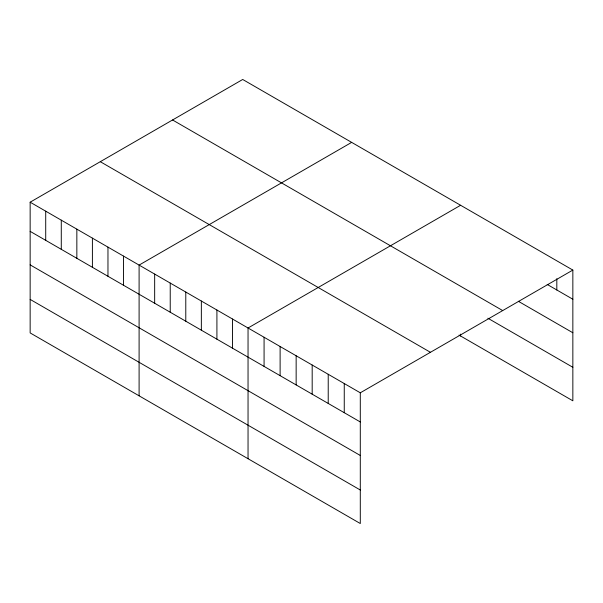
<?xml version="1.0" encoding="UTF-8"?>
<svg xmlns="http://www.w3.org/2000/svg" width="603" height="603" viewBox="0 0 603 603"><rect width="100%" height="100%" fill="white"/><g stroke="black" fill="none" stroke-linecap="round" stroke-linejoin="round"><path stroke-width="0.9" d="M30.15 202.193L360.293 392.802L360.293 523.525L30.15 332.924L30.15 202.193L242.708 79.475L572.85 270.076L572.85 400.807L459.049 335.102M351.655 142.376L139.097 265.094L139.097 395.817M460.602 205.276L248.044 327.994L248.044 458.717M360.293 392.802L572.85 270.076M547.192 284.428L572.85 299.239M518.331 301.281L572.85 332.758M172.564 119.974L502.706 310.575M487.865 318.218L572.85 367.287M100.294 161.694L430.436 352.303M30.15 231.356L360.293 421.957M30.15 264.875L360.293 455.476M30.15 299.405L360.293 490.005M556.818 278.692L556.818 289.983M460.602 334.137L460.602 335.999M344.253 383.538L344.253 412.701M328.22 374.282L328.22 403.445M312.181 365.026L312.181 394.189M296.148 355.77L296.148 384.925M280.116 346.506L280.116 375.669M264.076 337.25L264.076 366.413M232.479 319.01L232.479 348.172M216.914 310.025L216.914 339.18M201.349 301.04L201.349 330.195M185.784 292.048L185.784 321.211M170.227 283.063L170.227 312.226M154.662 274.079L154.662 303.241M123.532 256.109L123.532 285.272M107.967 247.124L107.967 276.287M92.402 238.14L92.402 267.295M76.845 229.155L76.845 258.31M61.28 220.163L61.28 249.325M45.715 211.178L45.715 240.341"/></g></svg>
